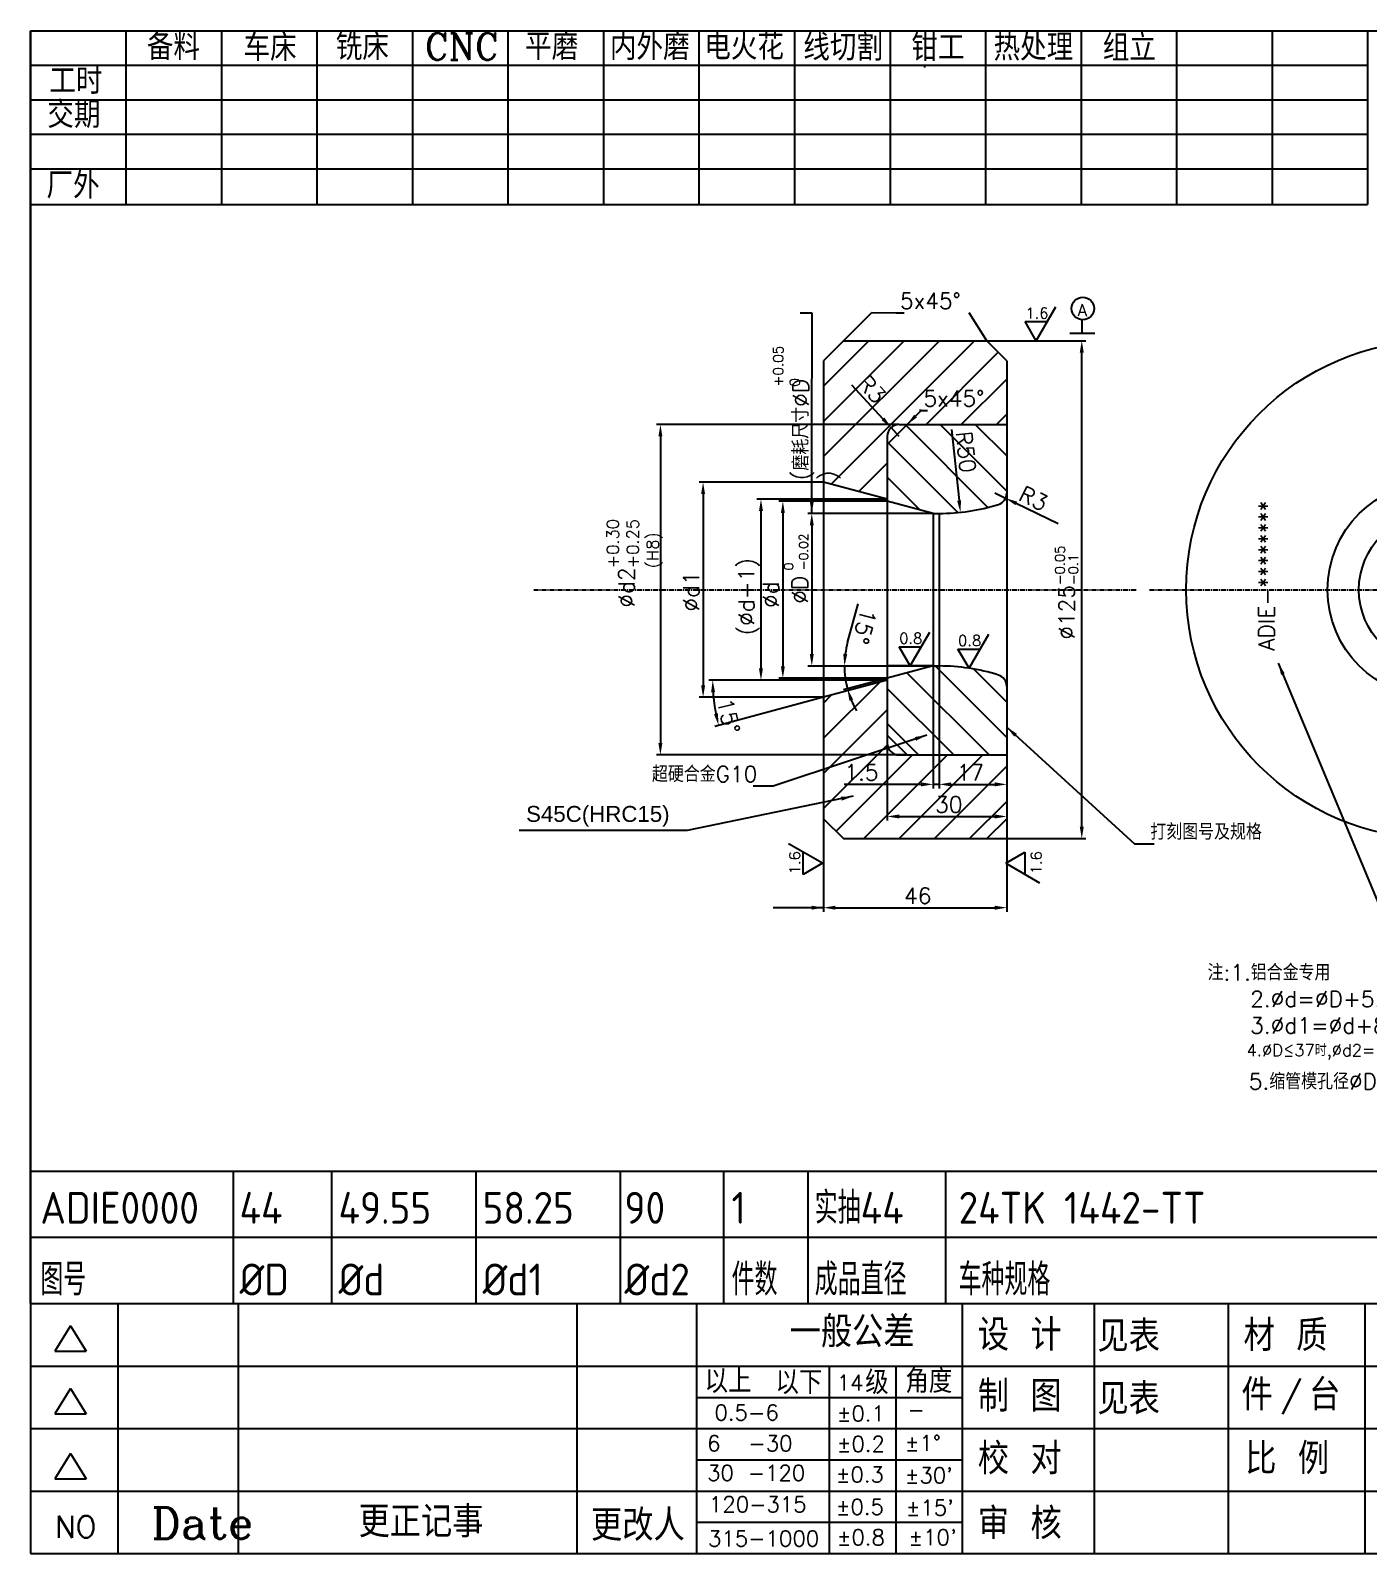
# Model space of a CAD drawing. Extents: x 158 to 727, y -1566 to -1168.
# Drawn here: x 157.9 to 493.6, y -1550.2 to -1167.8 of the extents above; entities that cross this region are included whole.
import ezdxf

# ---------------------------------------------------------------- set-up
doc = ezdxf.new("R2010")
doc.units = 0
doc.header["$MEASUREMENT"] = 0
doc.linetypes.add('CENTER', pattern=[2, 1.25, -0.25, 0.25, -0.25])
doc.layers.get('0').update_dxf_attribs({"linetype": 'CONTINUOUS'})
doc.layers.get('DEFPOINTS').update_dxf_attribs({"linetype": 'CONTINUOUS'})
for name, color, linetype in [('CEN', 1, 'CENTER'), ('CON', 7, 'CONTINUOUS'), ('DIM', 7, 'CONTINUOUS'), ('F', 7, 'CONTINUOUS'), ('TXT', 7, 'CONTINUOUS')]:
    doc.layers.add(name, color=color, linetype=linetype)
doc.styles.add('ACISOTS', font='isocp.shx', dxfattribs={"height": 8, "bigfont": 'gbcbig.shx'})
doc.styles.add('H', font='complex.shx', dxfattribs={"bigfont": 'hzfs.shx'})
doc.styles.add('HZ', font='complex.shx', dxfattribs={"bigfont": 'HZFS.SHX'})
doc.styles.get("Standard").update_dxf_attribs({"font": 'txt.shx', "bigfont": 'hzfs.shx'})
doc.styles.add('USER1', font='txt.shx')
doc.dimstyles.get("Standard").update_dxf_attribs({"dimtxt": 4, "dimasz": 3, "dimexe": 1, "dimexo": 0, "dimgap": 1, "dimtad": 1, "dimdec": 3, "dimrnd": 0.01, "dimdsep": 46, "dimtxsty": 'STANDARD', "dimcen": 0.09, "dimazin": 2, "dimtfac": 1, "dimtdec": 3, "dimtmove": 0, "dimatfit": 3, "dimfxl": 1, "dimtolj": 1, "dimarcsym": 0})

# ---------------------------------------------------------------- blocks, each defined once
blk = doc.blocks.new('*D15')
at = {"layer": 'DEFPOINTS', "color": 0, "transparency": 16777216}
for p in [(400, -1283.9), (402.7, -1285.21)]:
    blk.add_point(p, dxfattribs=at)
at = {"layer": 'DIM', "color": 0, "lineweight": -2, "transparency": 16777216}
for p, q in [((400, -1283.9), (402.7, -1285.21)), ((415.9, -1291.62), (405.4, -1286.52))]:
    blk.add_line(p, q, dxfattribs=at)
at = {"layer": 'DIM', "color": 0, "transparency": 16777216}
blk.add_solid([(405.62, -1286.07), (405.18, -1286.97), (402.7, -1285.21)], dxfattribs=at)
at = {"layer": 'DIM', "color": 0, "transparency": 16777216, "insert": (409.71, -1285.28), "char_height": 4, "attachment_point": 5, "rotation": 334.1077}
blk.add_mtext('\\A1;R3', dxfattribs=at)
blk = doc.blocks.new('*D14')
at = {"layer": 'DEFPOINTS', "color": 0, "transparency": 16777216}
for p in [(386, -1239.04), (391.36, -1288.75)]:
    blk.add_point(p, dxfattribs=at)
at = {"layer": 'DIM', "color": 0, "lineweight": -2, "transparency": 16777216}
blk.add_line((389.12, -1267.94), (391.04, -1285.77), dxfattribs=at)
at = {"layer": 'DIM', "color": 0, "transparency": 16777216}
blk.add_solid([(390.54, -1285.82), (391.54, -1285.71), (391.36, -1288.75)], dxfattribs=at)
at = {"layer": 'DIM', "color": 0, "transparency": 16777216, "insert": (392.74, -1273.58), "char_height": 4, "attachment_point": 5, "rotation": 276.1503}
blk.add_mtext('\\A1;R50', dxfattribs=at)
blk = doc.blocks.new('*D13')
at = {"layer": 'DEFPOINTS', "color": 0, "transparency": 16777216}
for p in [(373.97, -1267.48), (376, -1269.69)]:
    blk.add_point(p, dxfattribs=at)
at = {"layer": 'DIM', "color": 0, "lineweight": -2, "transparency": 16777216}
for p, q in [((364, -1256.72), (371.93, -1265.28)), ((376, -1269.69), (373.97, -1267.48))]:
    blk.add_line(p, q, dxfattribs=at)
at = {"layer": 'DIM', "color": 0, "transparency": 16777216}
blk.add_solid([(371.56, -1265.62), (372.29, -1264.94), (373.97, -1267.48)], dxfattribs=at)
at = {"layer": 'DIM', "color": 0, "transparency": 16777216, "insert": (369.15, -1257.86), "char_height": 4, "attachment_point": 5, "rotation": 312.7845}
blk.add_mtext('\\A1;R3', dxfattribs=at)
blk = doc.blocks.new('*D12')
at = {"layer": 'DEFPOINTS', "color": 0, "transparency": 16777216}
for p in [(384.5, -1327.34), (386, -1327.34), (384.5, -1357.06)]:
    blk.add_point(p, dxfattribs=at)
at = {"layer": 'DIM', "color": 0, "lineweight": -2, "transparency": 16777216}
for p, q in [((384.5, -1327.34), (384.5, -1358.06)), ((386, -1327.34), (386, -1358.06)), ((381.5, -1357.06), (362.18, -1357.06)), ((386, -1357.06), (384.5, -1357.06)), ((389, -1357.06), (392, -1357.06))]:
    blk.add_line(p, q, dxfattribs=at)
at = {"layer": 'DIM', "color": 0, "transparency": 16777216}
for points in [[(381.5, -1357.56), (381.5, -1356.56), (384.5, -1357.06)], [(389, -1356.56), (389, -1357.56), (386, -1357.06)]]:
    blk.add_solid(points, dxfattribs=at)
at = {"layer": 'DIM', "color": 0, "transparency": 16777216, "insert": (366.51, -1354.06), "char_height": 4, "attachment_point": 5}
blk.add_mtext('\\A1;1.5', dxfattribs=at)
blk = doc.blocks.new('*D11')
at = {"layer": 'DEFPOINTS', "color": 0, "transparency": 16777216}
for p in [(373, -1327.34), (373, -1330.42), (384.5, -1327.34), (384.5, -1327.34), (362.59, -1331.2)]:
    blk.add_point(p, dxfattribs=at)
at = {"layer": 'DIM', "color": 0, "lineweight": -2, "transparency": 16777216}
for p, q in [((363.06, -1321.4), (365.73, -1311.77)), ((373, -1327.34), (361.26, -1327.34)), ((373, -1330.42), (362.05, -1333.35))]:
    blk.add_line(p, q, dxfattribs=at)
for start, end in [(164.5359, 172.268), (180, 195), (202.732, 210.4641)]:
    blk.add_arc((384.5, -1327.34), 22.25, start, end, dxfattribs=at)
at = {"layer": 'DIM', "color": 0, "transparency": 16777216}
for points in [[(361.96, -1324.31), (362.96, -1324.38), (362.26, -1327.34)], [(364.46, -1335.77), (363.51, -1336.09), (363.01, -1333.09)]]:
    blk.add_solid(points, dxfattribs=at)
at = {"layer": 'DIM', "color": 0, "transparency": 16777216, "insert": (367.29, -1317.39), "char_height": 4, "attachment_point": 5, "rotation": 254.5359}
blk.add_mtext('\\A1;15%%d', dxfattribs=at)
blk = doc.blocks.new('*D10')
at = {"layer": 'DEFPOINTS', "color": 0, "transparency": 16777216}
for p in [(384.5, -1289.04), (354.06, -1327.34), (384.5, -1327.34)]:
    blk.add_point(p, dxfattribs=at)
at = {"layer": 'DIM', "color": 0, "lineweight": -2, "transparency": 16777216}
for p, q in [((384.5, -1289.04), (353.06, -1289.04)), ((354.06, -1292.04), (354.06, -1324.34)), ((384.5, -1327.34), (353.06, -1327.34))]:
    blk.add_line(p, q, dxfattribs=at)
at = {"layer": 'DIM', "color": 0, "transparency": 16777216}
for points in [[(354.56, -1292.04), (353.56, -1292.04), (354.06, -1289.04)], [(353.56, -1324.34), (354.56, -1324.34), (354.06, -1327.34)]]:
    blk.add_solid(points, dxfattribs=at)
at = {"layer": 'DIM', "color": 0, "transparency": 16777216, "insert": (351.06, -1308.19), "char_height": 4, "attachment_point": 5, "rotation": 90}
blk.add_mtext('\\A1;%%cD', dxfattribs=at)
blk = doc.blocks.new('*D9')
at = {"layer": 'DEFPOINTS', "color": 0, "transparency": 16777216}
for p in [(373, -1285.45), (341.3, -1330.92), (373, -1330.92)]:
    blk.add_point(p, dxfattribs=at)
at = {"layer": 'DIM', "color": 0, "lineweight": -2, "transparency": 16777216}
for p, q in [((373, -1285.45), (340.3, -1285.45)), ((341.3, -1288.45), (341.3, -1327.92)), ((373, -1330.92), (340.3, -1330.92))]:
    blk.add_line(p, q, dxfattribs=at)
at = {"layer": 'DIM', "color": 0, "transparency": 16777216}
for points in [[(341.8, -1288.45), (340.8, -1288.45), (341.3, -1285.45)], [(340.8, -1327.92), (341.8, -1327.92), (341.3, -1330.92)]]:
    blk.add_solid(points, dxfattribs=at)
at = {"layer": 'DIM', "color": 0, "transparency": 16777216, "insert": (338.3, -1309.95), "char_height": 4, "attachment_point": 5, "rotation": 90}
blk.add_mtext('\\A1;(%%cd+1)', dxfattribs=at)
blk = doc.blocks.new('*D8')
at = {"layer": 'DEFPOINTS', "color": 0, "transparency": 16777216}
for p in [(373, -1285.95), (346.8, -1330.42), (373, -1330.42)]:
    blk.add_point(p, dxfattribs=at)
at = {"layer": 'DIM', "color": 0, "lineweight": -2, "transparency": 16777216}
for p, q in [((373, -1285.95), (345.8, -1285.95)), ((346.8, -1288.95), (346.8, -1327.42)), ((373, -1330.42), (345.8, -1330.42))]:
    blk.add_line(p, q, dxfattribs=at)
at = {"layer": 'DIM', "color": 0, "transparency": 16777216}
for points in [[(347.3, -1288.95), (346.3, -1288.95), (346.8, -1285.95)], [(346.3, -1327.42), (347.3, -1327.42), (346.8, -1330.42)]]:
    blk.add_solid(points, dxfattribs=at)
at = {"layer": 'DIM', "color": 0, "transparency": 16777216, "insert": (343.8, -1309.43), "char_height": 4, "attachment_point": 5, "rotation": 90}
blk.add_mtext('\\A1;%%Cd', dxfattribs=at)
blk = doc.blocks.new('*D7')
at = {"layer": 'DEFPOINTS', "color": 0, "transparency": 16777216}
for p in [(398, -1245.69), (421.83, -1245.69), (398, -1370.69)]:
    blk.add_point(p, dxfattribs=at)
at = {"layer": 'DIM', "color": 0, "lineweight": -2, "transparency": 16777216}
for p, q in [((398, -1245.69), (422.83, -1245.69)), ((421.83, -1367.69), (421.83, -1248.69)), ((398, -1370.69), (422.83, -1370.69))]:
    blk.add_line(p, q, dxfattribs=at)
at = {"layer": 'DIM', "color": 0, "transparency": 16777216}
for points in [[(422.33, -1248.69), (421.33, -1248.69), (421.83, -1245.69)], [(421.33, -1367.69), (422.33, -1367.69), (421.83, -1370.69)]]:
    blk.add_solid(points, dxfattribs=at)
at = {"layer": 'DIM', "color": 0, "transparency": 16777216, "insert": (418.03, -1308.92), "char_height": 4, "attachment_point": 5, "rotation": 90}
blk.add_mtext('\\A1;%%C125{\\H2.400000;\\S-0.05^ -0.1;}', dxfattribs=at)
blk = doc.blocks.new('*D6')
at = {"layer": 'DEFPOINTS', "color": 0, "transparency": 16777216}
for p in [(357, -1365.69), (403, -1365.69), (403, -1388.03)]:
    blk.add_point(p, dxfattribs=at)
at = {"layer": 'DIM', "color": 0, "lineweight": -2, "transparency": 16777216}
for p, q in [((357, -1365.69), (357, -1389.03)), ((403, -1365.69), (403, -1389.03)), ((360, -1388.03), (400, -1388.03))]:
    blk.add_line(p, q, dxfattribs=at)
at = {"layer": 'DIM', "color": 0, "transparency": 16777216}
for points in [[(360, -1387.53), (360, -1388.53), (357, -1388.03)], [(400, -1388.53), (400, -1387.53), (403, -1388.03)]]:
    blk.add_solid(points, dxfattribs=at)
at = {"layer": 'DIM', "color": 0, "transparency": 16777216, "insert": (380.66, -1385.03), "char_height": 4, "attachment_point": 5}
blk.add_mtext('\\A1;46', dxfattribs=at)
blk = doc.blocks.new('*D5')
at = {"layer": 'DEFPOINTS', "color": 0, "transparency": 16777216}
for p in [(373, -1346.69), (403, -1349.69), (403, -1365.12)]:
    blk.add_point(p, dxfattribs=at)
at = {"layer": 'DIM', "color": 0, "lineweight": -2, "transparency": 16777216}
for p, q in [((373, -1346.69), (373, -1366.12)), ((403, -1349.69), (403, -1366.12)), ((376, -1365.12), (400, -1365.12))]:
    blk.add_line(p, q, dxfattribs=at)
at = {"layer": 'DIM', "color": 0, "transparency": 16777216}
for points in [[(376, -1364.62), (376, -1365.62), (373, -1365.12)], [(400, -1365.62), (400, -1364.62), (403, -1365.12)]]:
    blk.add_solid(points, dxfattribs=at)
at = {"layer": 'DIM', "color": 0, "transparency": 16777216, "insert": (388.46, -1362.12), "char_height": 4, "attachment_point": 5}
blk.add_mtext('\\A1;30', dxfattribs=at)
blk = doc.blocks.new('*D4')
at = {"layer": 'DEFPOINTS', "color": 0, "transparency": 16777216}
for p in [(386, -1327.34), (403, -1327.34), (403, -1357.06)]:
    blk.add_point(p, dxfattribs=at)
at = {"layer": 'DIM', "color": 0, "lineweight": -2, "transparency": 16777216}
for p, q in [((386, -1327.34), (386, -1358.06)), ((403, -1327.34), (403, -1358.06)), ((389, -1357.06), (400, -1357.06))]:
    blk.add_line(p, q, dxfattribs=at)
at = {"layer": 'DIM', "color": 0, "transparency": 16777216}
for points in [[(389, -1356.56), (389, -1357.56), (386, -1357.06)], [(400, -1357.56), (400, -1356.56), (403, -1357.06)]]:
    blk.add_solid(points, dxfattribs=at)
at = {"layer": 'DIM', "color": 0, "transparency": 16777216, "insert": (393.86, -1354.06), "char_height": 4, "attachment_point": 5}
blk.add_mtext('\\A1;17', dxfattribs=at)
blk = doc.blocks.new('*D3')
at = {"layer": 'DEFPOINTS', "color": 0, "transparency": 16777216}
for p in [(356.65, -1330.92), (373, -1330.92), (373, -1330.92), (329.35, -1334.74), (357, -1335.2)]:
    blk.add_point(p, dxfattribs=at)
at = {"layer": 'DIM', "color": 0, "lineweight": -2, "transparency": 16777216}
for p, q in [((356.65, -1330.92), (328.18, -1330.92)), ((357, -1335.2), (329.71, -1342.52))]:
    blk.add_line(p, q, dxfattribs=at)
blk.add_arc((373, -1330.92), 43.82, 183.9234, 191.0766, dxfattribs=at)
at = {"layer": 'DIM', "color": 0, "transparency": 16777216}
for points in [[(329.79, -1333.9), (328.79, -1333.93), (329.18, -1330.92)], [(329.51, -1339.45), (330.49, -1339.22), (330.68, -1342.26)]]:
    blk.add_solid(points, dxfattribs=at)
at = {"layer": 'DIM', "color": 0, "transparency": 16777216, "insert": (333.19, -1339.91), "char_height": 4, "attachment_point": 5, "rotation": 282.7237}
blk.add_mtext('\\A1;15%%d', dxfattribs=at)
blk = doc.blocks.new('*D2')
at = {"layer": 'DEFPOINTS', "color": 0, "transparency": 16777216}
for p in [(357, -1281.17), (326.78, -1335.2), (357, -1335.2)]:
    blk.add_point(p, dxfattribs=at)
at = {"layer": 'DIM', "color": 0, "lineweight": -2, "transparency": 16777216}
for p, q in [((357, -1281.17), (325.78, -1281.17)), ((326.78, -1284.17), (326.78, -1332.2)), ((357, -1335.2), (325.78, -1335.2))]:
    blk.add_line(p, q, dxfattribs=at)
at = {"layer": 'DIM', "color": 0, "transparency": 16777216}
for points in [[(327.28, -1284.17), (326.28, -1284.17), (326.78, -1281.17)], [(326.28, -1332.2), (327.28, -1332.2), (326.78, -1335.2)]]:
    blk.add_solid(points, dxfattribs=at)
at = {"layer": 'DIM', "color": 0, "transparency": 16777216, "insert": (323.78, -1308.62), "char_height": 4, "attachment_point": 5, "rotation": 90}
blk.add_mtext('\\A1;%%cd1', dxfattribs=at)

msp = doc.modelspace()

# ---------------------------------------------------------------- hatches: boundary and pattern name
at = {"layer": 'DIM'}
h = msp.add_hatch(dxfattribs=at)
h.set_pattern_fill('ANSI31', color=256, scale=50, angle=90, style=0)
h.set_pattern_definition([(135, (-1294.873, -1459.3906), (-4.419417, -4.419417), [])])
h.paths.add_polyline_path([(386.0033, -1327.3361), (384.5033, -1327.3361), (373.0033, -1330.4175), (373.0033, -1344.6861), (378.0033, -1349.6861), (403.0033, -1349.6861), (403.0033, -1332.4697, 0.32815554), (400.8969, -1329.6058, 0.07576021)])
h.paths.add_polyline_path([(384.5033, -1289.0361), (386.0033, -1289.0361, 0.07576021), (400.8969, -1286.7664, 0.32815554), (403.0033, -1283.9026), (403.0033, -1266.6861), (378.0033, -1266.6861), (373.0033, -1271.6861), (373.0033, -1285.9547)])
h.paths.add_polyline_path([(395.0831, -1267.295), (396.3687, -1279.2259), (390.4032, -1279.8687), (389.1176, -1267.9378)], flags=24)
at = {"layer": 'F'}
h = msp.add_hatch(dxfattribs=at)
h.set_pattern_fill('ANSI31', color=256, scale=50, style=0)
h.set_pattern_definition([(45, (-1294.873, -1459.3906), (-4.419417, 4.419417), [])])
h.paths.add_polyline_path([(362.0033, -1245.6861), (357.0033, -1250.6861), (357.0033, -1281.1675), (373.0033, -1285.4547), (373.0033, -1269.6861, -0.41421356), (376.0033, -1266.6861), (403.0033, -1266.6861), (403.0033, -1250.6861), (398.0033, -1245.6861)])
h.paths.add_polyline_path([(398.0033, -1370.6861), (403.0033, -1365.6861), (403.0033, -1349.6861), (376.0033, -1349.6861, -0.41421356), (373.0033, -1346.6861), (373.0033, -1330.9175), (357.0033, -1335.2047), (357.0033, -1365.6861), (362.0033, -1370.6861)])
h.paths.add_polyline_path([(368.4068, -1252.6449), (374.2936, -1259.0054), (369.8901, -1263.0809), (364.0033, -1256.7203)], flags=24)
h.paths.add_polyline_path([(395.0831, -1267.295), (396.3687, -1279.2259), (390.4032, -1279.8687), (389.1176, -1267.9378)], flags=25)
h.paths.add_polyline_path([(381.103, -1257.1574), (400.4363, -1257.1574), (400.4363, -1263.1574), (381.103, -1263.1574)], flags=24)
h.paths.add_polyline_path([(390.1891, -1351.0616), (397.5224, -1351.0616), (397.5224, -1357.0616), (390.1891, -1357.0616)], flags=24)
h.paths.add_polyline_path([(362.1764, -1351.0616), (370.843, -1351.0616), (370.843, -1357.0616), (362.1764, -1357.0616)], flags=24)
h.paths.add_polyline_path([(384.4579, -1359.1207), (392.4579, -1359.1207), (392.4579, -1365.1207), (384.4579, -1365.1207)], flags=24)

# ---------------------------------------------------------------- linework, layer by layer
at = {"layer": 'CEN'}
for p, q in [((284.2527, -1308.1861), (435.7437, -1308.1861)), ((438.8376, -1308.1861), (593.0885, -1308.1861))]:
    msp.add_line(p, q, dxfattribs=at)
at = {"layer": 'CON', "color": 2}
for p, q in [((157.9483, -1550.1923), (391.8723, -1550.1923)), ((391.8723, -1550.1923), (727.1433, -1550.1923))]:
    msp.add_line(p, q, dxfattribs=at)
for points in [[(157.9483, -1167.843), (727.1433, -1167.843)], [(157.9483, -1167.843), (157.9483, -1550.1923)], [(157.9483, -1487.4478), (157.9483, -1167.843)]]:
    msp.add_lwpolyline(points, dxfattribs=at)
at = {"layer": 'DIM'}
for p, q in [((181.9202, -1167.843), (181.9202, -1211.4741)), ((205.892, -1167.843), (205.892, -1211.4741)), ((205.892, -1167.843), (205.892, -1211.4741)), ((229.8639, -1167.843), (229.8639, -1211.4741)), ((253.8357, -1167.843), (253.8357, -1211.4741)), ((277.8076, -1167.843), (277.8076, -1211.4741)), ((277.8076, -1167.843), (277.8076, -1211.4741)), ((301.7794, -1167.843), (301.7794, -1211.4741)), ((325.7513, -1167.843), (325.7513, -1211.4741)), ((349.7232, -1167.843), (349.7232, -1211.4741)), ((373.695, -1167.843), (373.695, -1211.4741)), ((397.6669, -1167.843), (397.6669, -1211.4741)), ((421.6387, -1167.843), (421.6387, -1211.4741)), ((445.6106, -1167.843), (445.6106, -1211.4741)), ((469.5824, -1167.843), (469.5824, -1211.4741)), ((493.5543, -1167.843), (493.5543, -1211.4741)), ((157.9483, -1176.5081), (493.5543, -1176.5081)), ((157.9483, -1185.1732), (493.5543, -1185.1732)), ((157.9483, -1193.8382), (493.5543, -1193.8382)), ((157.9483, -1202.5033), (493.5543, -1202.5033)), ((157.9483, -1211.4741), (493.5543, -1211.4741)), ((398.0033, -1245.6861), (393.5414, -1238.6647)), ((410.4163, -1245.6861), (415.34, -1237.1581)), ((407.6244, -1240.8503), (413.2083, -1240.8503)), ((410.4163, -1245.6861), (407.6244, -1240.8503)), ((376.0033, -1266.6861), (315.0647, -1266.6861)), ((316.0647, -1269.6861), (316.0647, -1346.6861)), ((378.7533, -1327.3361), (383.6769, -1318.8081)), ((393.536, -1327.9068), (398.4597, -1319.3788)), ((375.9613, -1322.5003), (381.5452, -1322.5003)), ((378.7533, -1327.3361), (375.9613, -1322.5003)), ((390.7441, -1323.071), (396.328, -1323.071)), ((393.536, -1327.9068), (390.7441, -1323.071)), ((384.5033, -1327.3361), (373.0033, -1327.3361)), ((373.0033, -1330.9175), (356.6522, -1330.9175)), ((378.0033, -1349.6861), (315.0647, -1349.6861)), ((322.7625, -1368.6842), (280.5874, -1368.6842)), ((356.7294, -1376.8819), (348.2014, -1371.9583)), ((351.8936, -1379.6739), (351.8936, -1374.0899)), ((402.7294, -1376.8819), (407.5653, -1374.0899)), ((407.5653, -1374.0899), (407.5653, -1379.6739)), ((356.7294, -1376.8819), (351.8936, -1379.6739)), ((402.7294, -1376.8819), (411.2574, -1381.8056)), ((157.9483, -1454.1993), (615.9103, -1454.1993)), ((615.9103, -1470.8235), (157.9483, -1470.8235)), ((157.9483, -1487.4478), (327.8442, -1487.4478)), ((179.9999, -1550.1923), (179.9999, -1487.4478)), ((210.189, -1550.1923), (210.189, -1487.4478)), ((295.1847, -1550.1923), (295.1847, -1487.4478)), ((325.2063, -1550.1923), (325.2063, -1487.4478)), ((327.8442, -1487.4478), (727.1433, -1487.4478)), ((391.8723, -1550.1923), (391.8723, -1487.4478)), ((425.0355, -1550.1923), (425.0355, -1487.4478)), ((458.6984, -1550.1923), (458.6984, -1487.4478)), ((493.0015, -1550.1923), (493.0015, -1487.4478)), ((168.0315, -1492.9929), (164.0944, -1499.3497)), ((168.0315, -1492.9929), (171.9687, -1499.3497)), ((164.0944, -1499.3497), (171.9687, -1499.3497)), ((157.9483, -1503.1339), (727.1433, -1503.1339)), ((358.5393, -1550.1923), (358.5393, -1503.1339)), ((375.2058, -1550.1923), (375.2058, -1503.1339)), ((168.0315, -1508.7336), (164.0944, -1515.0904)), ((168.0315, -1508.7336), (171.9687, -1515.0904)), ((325.2063, -1510.977), (391.8723, -1510.977)), ((164.0944, -1515.0904), (171.9687, -1515.0904)), ((157.9483, -1518.8201), (727.1433, -1518.8201)), ((168.0315, -1525.0796), (164.0944, -1531.4364)), ((168.0315, -1525.0796), (171.9687, -1531.4364)), ((325.2063, -1526.6631), (391.8723, -1526.6631)), ((164.0944, -1531.4364), (171.9687, -1531.4364)), ((157.9483, -1534.5062), (727.1433, -1534.5062)), ((325.2063, -1542.3493), (391.8723, -1542.3493)), ((157.9483, -1550.1923), (391.8723, -1550.1923)), ((391.8723, -1550.1923), (727.1433, -1550.1923))]:
    msp.add_line(p, q, dxfattribs=at)
for points in [[(157.9483, -1167.843), (727.1433, -1167.843)], [(157.9483, -1167.843), (157.9483, -1550.1923)], [(157.9483, -1487.4478), (157.9483, -1167.843)]]:
    msp.add_lwpolyline(points, dxfattribs=at)
for points in [[(315.5647, -1269.6861), (316.5647, -1269.6861), (316.0647, -1266.6861)], [(315.5647, -1346.6861), (316.5647, -1346.6861), (316.0647, -1349.6861)]]:
    msp.add_solid(points, dxfattribs=at)
at = {"layer": 'F'}
for p, q in [((382.3137, -1176.5081), (382.3137, -1177.0979)), ((157.9483, -1223.4478), (157.9483, -1487.4478)), ((421.9529, -1243.7439), (421.9529, -1240.4243)), ((362.0033, -1245.6861), (357.0033, -1250.6861)), ((362.0033, -1245.6861), (398.0033, -1245.6861)), ((403.0033, -1250.6861), (398.0033, -1245.6861)), ((418.7932, -1243.7439), (425.1126, -1243.7439)), ((357.0033, -1250.6861), (357.0033, -1365.6861)), ((403.0033, -1250.6861), (403.0033, -1365.6861)), ((378.0033, -1266.6861), (373.0033, -1271.6861)), ((376.0033, -1266.6861), (403.0033, -1266.6861)), ((373.0033, -1269.6861), (373.0033, -1346.6861)), ((373.0033, -1285.4547), (357.0033, -1281.1675)), ((384.5033, -1289.0361), (373.0033, -1285.9547)), ((384.5033, -1289.0361), (386.0033, -1289.0361)), ((384.5033, -1289.0361), (384.5033, -1327.3361)), ((386.0033, -1289.0361), (386.0033, -1327.3361)), ((384.5033, -1327.3361), (373.0033, -1330.4175)), ((384.5033, -1327.3361), (386.0033, -1327.3361)), ((373.0033, -1330.9175), (357.0033, -1335.2047)), ((378.0033, -1349.6861), (373.0033, -1344.6861)), ((376.0033, -1349.6861), (403.0033, -1349.6861)), ((357.0033, -1365.6861), (362.0033, -1370.6861)), ((398.0033, -1370.6861), (403.0033, -1365.6861)), ((362.0033, -1370.6861), (398.0033, -1370.6861)), ((157.9483, -1487.4478), (433.0665, -1487.4478))]:
    msp.add_line(p, q, dxfattribs=at)
for centre, radius in [((422.1045, -1237.5941), 2.8342), ((510.5397, -1308.1861), 62.5), ((510.5397, -1308.1861), 27.0186), ((510.5397, -1308.1861), 19.15)]:
    msp.add_circle(centre, radius, dxfattribs=at)
for centre, radius, start, end in [((376.0033, -1269.6861), 3, 90, 180), ((400.0033, -1283.9026), 3, 287.329856, 0), ((386.0033, -1239.0361), 50, 270, 287.329856), ((386.0033, -1377.3361), 50, 72.670144, 90), ((400.0033, -1332.4697), 3, 0, 72.670144), ((376.0033, -1346.6861), 3, 180, 270)]:
    msp.add_arc(centre, radius, start, end, dxfattribs=at)
at = {"layer": 'TXT'}
for p, q in [((208.8475, -1454.1993), (208.8475, -1487.4478)), ((233.5445, -1454.1993), (233.5445, -1487.4478)), ((269.7669, -1454.1993), (269.7669, -1487.4478)), ((305.9893, -1454.1993), (305.9893, -1487.4478)), ((331.8624, -1454.1993), (331.8624, -1487.4478)), ((353.0313, -1454.1993), (353.0313, -1487.4478)), ((387.6072, -1454.1993), (387.6072, -1487.4478))]:
    msp.add_line(p, q, dxfattribs=at)

# ---------------------------------------------------------------- texts
at = {"style": 'HZ'}
for p in [(425.7509, -1499.5477), (425.7509, -1515.2691)]:
    msp.add_text('见表', height=7.84306, dxfattribs=at).set_placement(p)
at = {"layer": 'DIM'}
for s, height, style, p in [('备料', 6.66948, 'HZ', (187.1561, -1175.1963)), ('车床', 6.66948, 'HZ', (211.4116, -1175.4149)), ('铣床', 6.66948, 'HZ', (234.5725, -1175.2149)), ('CNC', 6.66948, 'HZ', (256.9029, -1175.1305)), ('平磨', 6.66948, 'HZ', (282.0852, -1175.1547)), ('内外磨', 6.66948, 'HZ', (303.387, -1175.1909)), ('电火花', 6.66948, 'HZ', (327.0619, -1175.1247)), ('线切割', 6.66948, 'HZ', (351.9334, -1175.3431)), ('钳工', 6.66948, 'HZ', (379.0548, -1175.4058)), ('热处理', 6.66948, 'HZ', (399.6881, -1175.3185)), ('组立', 6.66948, 'HZ', (427.1122, -1175.4644)), ('工时', 6.66948, 'HZ', (162.6851, -1183.7636)), ('交期', 6.66948, 'HZ', (162.1765, -1192.2427)), ('厂外', 6.66948, 'HZ', (161.968, -1209.9712)), ('图号', 8, 'ACISOTS', (160.4152, -1485.3849)), ('%%CD', 8, 'ACISOTS', (210.4261, -1485.3849)), ('%%Cd', 8, 'ACISOTS', (235.2593, -1485.3849)), ('%%Cd1', 8, 'ACISOTS', (271.4303, -1485.3849)), ('%%Cd2', 8, 'ACISOTS', (307.0397, -1485.3849)), ('件数', 8, 'ACISOTS', (333.9274, -1485.3849)), ('成品直径', 8, 'ACISOTS', (354.8003, -1485.3849)), ('车种规格', 8, 'ACISOTS', (390.9068, -1485.3849)), ('一般公差', 7.84306, 'HZ', (348.4867, -1498.4543)), ('设 计', 7.84306, 'HZ', (395.7357, -1499.2191)), ('材 质', 7.84306, 'HZ', (462.4394, -1499.3374)), ('以上', 5.8823, 'HZ', (327.1671, -1509.8629)), ('以下', 5.8823, 'HZ', (344.9476, -1510.1589)), ('14', 3.92153, 'USER1', (360.3095, -1509.2705)), ('级', 5.8823, 'HZ', (367.4696, -1510.1589)), ('角度', 5.8823, 'HZ', (377.5452, -1509.8629)), ('制 图', 7.84306, 'HZ', (395.7357, -1514.6094)), ('件', 7.8431, 'HZ', (461.9184, -1514.2281)), ('/', 5.8823, 'USER1', (471.6676, -1513.2433)), ('台', 7.8431, 'HZ', (478.9014, -1514.2281)), ('0.5-6', 3.92153, 'USER1', (329.6441, -1516.7574)), ('%%p0.1', 3.92153, 'USER1', (360.3095, -1516.9914)), ('-', 3.9215, 'USER1', (378.1, -1516.0555)), ('6  -30', 3.92153, 'USER1', (327.7715, -1524.4784)), ('%%p0.2', 3.92153, 'USER1', (360.3095, -1524.6499)), ('%%p1%%d', 3.92153, 'USER1', (377.3978, -1524.4001)), ('校 对', 7.84306, 'HZ', (395.7357, -1530.2956)), ('比 例', 7.84306, 'HZ', (462.8437, -1530.2703)), ('30 -120', 3.92153, 'USER1', (327.7715, -1531.9029)), ('%%p0.3', 3.92153, 'USER1', (360.0754, -1532.3084)), ("%%p30'", 3.92153, 'USER1', (377.3978, -1532.5265)), ('120-315', 3.92153, 'USER1', (328.2396, -1539.7954)), ('%%p0.5', 3.92153, 'USER1', (360.0754, -1540.4348)), ("%%p15'", 3.92153, 'USER1', (377.6319, -1540.653)), ('NO', 5.49014, 'USER1', (164.1458, -1546.2085)), ('Date', 7.84306, 'HZ', (188.32, -1546.4853)), ('更正记事', 7.84306, 'HZ', (240.301, -1546.1202)), ('更改人', 7.84306, 'HZ', (298.6338, -1546.9928)), ('审 核', 7.84306, 'HZ', (395.7357, -1546.5737)), ('315-1000', 3.92153, 'USER1', (328.0055, -1548.3898)), ('%%p0.8', 3.92153, 'USER1', (360.3095, -1548.0933)), ("%%p10'", 3.92153, 'USER1', (378.3341, -1548.0775))]:
    msp.add_text(s, height=height, dxfattribs=dict(at, style=style)).set_placement(p)
at = {"layer": 'DIM', "char_height": 4}
for s, insert, attachment_point in [('5x45%%d', (376.208, -1237.6647), 7), ('5x45%%d', (382.103, -1260.1574), 4), ('超硬合金G10', (340.3881, -1356.4882), 9), ('{\\f@Arial Unicode MS|b0|i0|c134|p34;S45C(\\f@Arial Unicode MS|b0|i0|c0|p34;HRC15)}', (318.37, -1367.6842), 9), ('打刻图号及规格', (439.0396, -1370.9871), 7)]:
    msp.add_mtext(s, dxfattribs=dict(at, insert=insert, attachment_point=attachment_point))
at = {"layer": 'DIM', "attachment_point": 1, "style": 'H'}
for s, insert, char_height, width in [('1.6', (407.6752, -1237.3887), 2.7, 5.87), ('A', (420.8079, -1236.4601), 3, 11.99), ('0.8', (376.0121, -1319.0387), 2.7, 5.87), ('0.8', (390.7949, -1319.6094), 2.7, 5.87)]:
    msp.add_mtext(s, dxfattribs=dict(at, insert=insert, char_height=char_height, width=width))
at = {"layer": 'DIM', "attachment_point": 1, "rotation": 90}
for s, insert, char_height, width in [('{\\H0.625x;+0.05\\P0}', (344.3896, -1257.2077), 4, 16.62), ('(磨耗尺寸%%cD    )', (349.3007, -1280.6734), 3.999, 36.428206), ('ADIE-********', (466.221, -1323.5133), 4, 47.61), ('+0.30\\P+0.25\\P(H8)', (302.6236, -1302.7681), 3, 15.04)]:
    msp.add_mtext(s, dxfattribs=dict(at, insert=insert, char_height=char_height, width=width))
at = {"layer": 'DIM', "attachment_point": 1, "rotation": 90, "style": 'H'}
for s, insert, char_height, width in [('0\\P-0.02', (347.1137, -1303.3225), 2.25, 20.475), ('1.6', (348.432, -1379.6231), 2.7, 5.87), ('1.6', (409.0434, -1379.6231), 2.7, 5.87)]:
    msp.add_mtext(s, dxfattribs=dict(at, insert=insert, char_height=char_height, width=width))
at = {"layer": 'DIM', "insert": (307.5348, -1307.6413), "char_height": 4, "attachment_point": 5, "rotation": 90}
msp.add_mtext('\\A1;%%cd2', dxfattribs=at)
at = {"layer": 'DIM', "char_height": 4, "width": 133.85, "attachment_point": 1}
for s, insert in [('注:1.铝合金专用\\P   2.%%cd=%%cD+5.55\\P   3.%%cd1=%%cd+8.7\\P  {\\H0.75x; 4.%%cD≤37时,%%cd2=60;若超过37,则%%cd2=%%cD+23(数据取国标值）}\\P\\P  ', (453.3975, -1402.2853)), ('   5.缩管模孔径%%cD=产品尺寸+0.3(二次成型管件)', (453.0535, -1429.6427))]:
    msp.add_mtext(s, dxfattribs=dict(at, insert=insert))
at = {"layer": 'TXT', "style": 'ACISOTS'}
for s, p in [('ADIE0000', (160.4152, -1467.3849)), ('44', (210.4261, -1467.3849)), ('49.55', (235.2593, -1467.3849)), ('58.25', (271.4303, -1467.3849)), ('90', (307.0397, -1467.3849)), ('1', (333.9274, -1467.3849)), ('实抽44', (354.8003, -1467.3849)), ('24TK 1442-TT', (390.9068, -1467.3849))]:
    msp.add_text(s, height=8, dxfattribs=at).set_placement(p)

# ---------------------------------------------------------------- dimensions: what is measured, and where the dimension line sits
at = {"layer": 'DIM'}
dim = msp.add_radius_dim(center=(386.0033, -1239.0361), mpoint=(391.3601, -1288.7483), dimstyle='STANDARD', dxfattribs=at)
dim.commit()
dim.dimension.update_dxf_attribs({"geometry": '*D14', "text_midpoint": (389.7604, -1273.9033), "dimtype": 132})
dim = msp.add_linear_dim(base=(421.8294, -1245.6861), p1=(398.0033, -1370.6861), p2=(398.0033, -1245.6861), angle=90, dimstyle='STANDARD', override={"dimgap": 1, "dimpost": '%%C<>', "dimtol": 1, "dimlim": 0, "dimtp": -0.05, "dimtm": 0.1, "dimtfac": 0.6}, dxfattribs=at)
dim.commit()
dim.dimension.update_dxf_attribs({"geometry": '*D7', "text_midpoint": (421.8294, -1308.916), "dimtype": 128})
for center, mpoint, picture, middle in [((376.0033, -1269.6861), (373.9655, -1267.4844), '*D13', (369.1484, -1257.8629)), ((400.0033, -1283.9026), (402.7021, -1285.2126), '*D15', (413.3082, -1287.0262))]:
    dim = msp.add_radius_dim(center=center, mpoint=mpoint, dimstyle='STANDARD', dxfattribs=at)
    dim.commit()
    dim.dimension.update_dxf_attribs({"geometry": picture, "text_midpoint": middle})
for base, p1, p2, text, picture, middle in [((326.7783, -1335.2047), (357.0033, -1281.1675), (357.0033, -1335.2047), '%%cd1', '*D2', (326.7783, -1308.6232)), ((341.3011, -1330.9175), (373.0033, -1285.4547), (373.0033, -1330.9175), '(%%cd+1)', '*D9', (341.3011, -1309.9464)), ((346.8041, -1330.4175), (373.0033, -1285.9547), (373.0033, -1330.4175), '%%Cd', '*D8', (346.8041, -1309.4348)), ((354.0633, -1327.3361), (384.5033, -1289.0361), (384.5033, -1327.3361), '%%cD', '*D10', (354.0633, -1308.1861))]:
    dim = msp.add_linear_dim(base=base, p1=p1, p2=p2, angle=90, text=text, dimstyle='STANDARD', override={"dimpost": '%%C<>'}, dxfattribs=at)
    dim.commit()
    dim.dimension.update_dxf_attribs({"geometry": picture, "text_midpoint": middle, "dimtype": 128})
dim = msp.add_angular_dim_2l(base=(362.5938, -1331.1994), line1=((384.5033, -1327.3361), (373.0033, -1330.4175)), line2=((384.5033, -1327.3361), (373.0033, -1327.3361)), dimstyle='STANDARD', dxfattribs=at)
dim.commit()
dim.dimension.update_dxf_attribs({"geometry": '*D11', "text_midpoint": (367.2858, -1317.3851)})
for base, p1, p2, picture, middle in [((384.5033, -1357.0616), (386.0033, -1327.3361), (384.5033, -1327.3361), '*D12', (366.5097, -1357.0616)), ((403.0033, -1357.0616), (386.0033, -1327.3361), (403.0033, -1327.3361), '*D4', (393.8557, -1357.0616)), ((403.0033, -1365.1207), (373.0033, -1346.6861), (403.0033, -1349.6861), '*D5', (388.4579, -1365.1207)), ((403.0033, -1388.0263), (357.0033, -1365.6861), (403.0033, -1365.6861), '*D6', (380.6631, -1388.0263))]:
    dim = msp.add_linear_dim(base=base, p1=p1, p2=p2, dimstyle='STANDARD', dxfattribs=at)
    dim.commit()
    dim.dimension.update_dxf_attribs({"geometry": picture, "text_midpoint": middle, "dimtype": 128})
dim = msp.add_angular_dim_2l(base=(329.3503, -1334.7367), line1=((373.0033, -1330.9175), (357.0033, -1335.2047)), line2=((373.0033, -1330.9175), (356.6522, -1330.9175)), dimstyle='STANDARD', dxfattribs=at)
dim.commit()
dim.dimension.update_dxf_attribs({"geometry": '*D3', "text_midpoint": (330.2596, -1340.5688), "dimtype": 130})

# ---------------------------------------------------------------- leaders
for points in [[(354.0633, -1289.0361), (354.0633, -1271.553), (354.1187, -1238.7198), (351.1187, -1238.7198)], [(471.1506, -1326.6171), (497.236, -1389.1931)], [(357.0033, -1388.0263), (344.3661, -1388.0263)]]:
    msp.add_leader(points, dimstyle='STANDARD', override={"dimgap": 1, "dimtad": 1}, dxfattribs=at)
at = {"layer": 'DIM', "annotation_type": 0, "has_hookline": 1}
for points, override, hookline_direction in [([(362.0033, -1245.6861), (369.0958, -1238.5936), (375.208, -1238.6647)], {"dimasz": 0, "dimgap": 1, "dimtad": 1}, 0), ([(378.0033, -1266.6861), (381.5052, -1263.1842), (381.103, -1263.1574)], {"dimgap": 1, "dimtad": 1}, 0), ([(382.9209, -1344.6965), (344.3881, -1357.4882), (341.3881, -1357.4882)], {"dimgap": 1, "dimtad": 1}, 1), ([(403.0033, -1342.6989), (435.0396, -1371.9871), (438.0396, -1371.9871)], {"dimgap": 1, "dimtad": 1}, 0), ([(364.4239, -1360.0563), (322.7625, -1368.6842)], {"dimgap": 1, "dimtad": 1}, 1)]:
    msp.add_leader(points, dimstyle='STANDARD', override=override, dxfattribs=dict(at, hookline_direction=hookline_direction))

doc.saveas('drawing.dxf')
